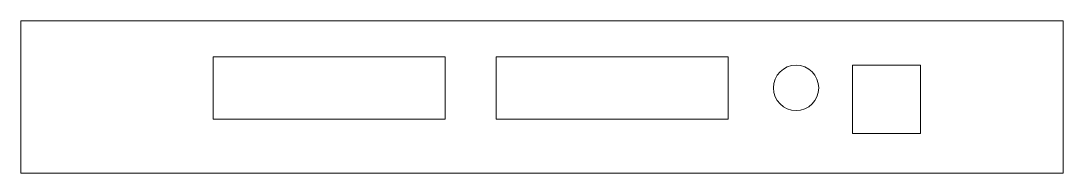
# Model space of a CAD drawing. Header units: millimetres. Extents: x 0 to 184, y 0 to 27.
import ezdxf

# ---------------------------------------------------------------- set-up
doc = ezdxf.new("R2010")
doc.units = ezdxf.units.MM
doc.layers.add('1', color=7, linetype='Continuous', lineweight=30)

msp = doc.modelspace()

# ---------------------------------------------------------------- linework, layer by layer
at = {"layer": '1', "color": 250, "lineweight": 0, "true_color": 0x404040}
for p, q in [((0, 26.8), (184.2, 26.8)), ((0, 26.8, -1.9), (184.2, 26.8, -1.9)), ((0, 0), (0, 26.8)), ((0, 0, -1.9), (0, 26.8, -1.9)), ((0, 26.8, -1.9), (0, 26.8)), ((184.2, 0), (184.2, 26.8)), ((184.2, 0, -1.9), (184.2, 26.8, -1.9)), ((184.2, 26.8, -1.9), (184.2, 26.8)), ((34, 20.5), (75, 20.5)), ((34, 9.5), (34, 20.5)), ((75, 9.5), (75, 20.5)), ((84, 20.5), (125, 20.5)), ((84, 9.5), (84, 20.5)), ((125, 9.5), (125, 20.5)), ((147, 19), (159, 19)), ((147, 7), (147, 19)), ((159, 7), (159, 19)), ((34, 9.5), (75, 9.5)), ((84, 9.5), (125, 9.5)), ((147, 7), (159, 7)), ((0, 0), (184.2, 0)), ((0, 0, -1.9), (184.2, 0, -1.9)), ((0, 0, -1.9), (0, 0)), ((184.2, 0, -1.9), (184.2, 0))]:
    msp.add_line(p, q, dxfattribs=at)
msp.add_circle((137, 15), 4, dxfattribs=at)

doc.saveas('drawing.dxf')
